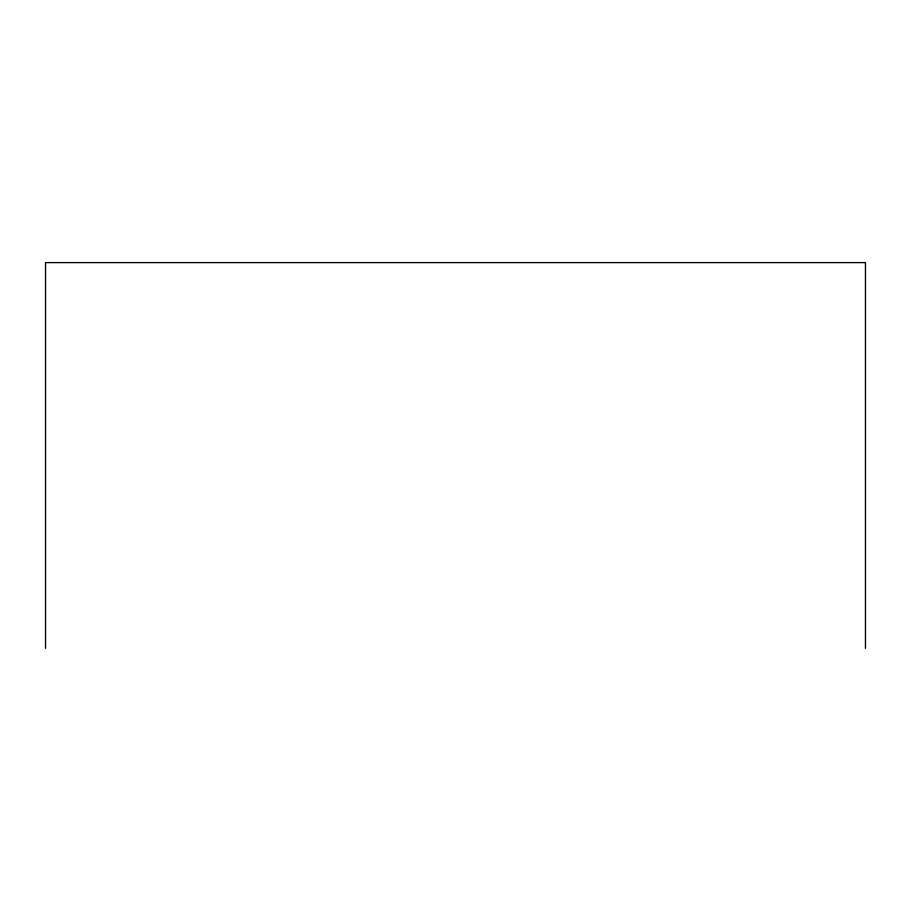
<?xml version="1.0" encoding="UTF-8"?>
<svg xmlns="http://www.w3.org/2000/svg" width="911" height="911" viewBox="0 0 911 911"><rect width="100%" height="100%" fill="white"/><g stroke="black" fill="none" stroke-linecap="round" stroke-linejoin="round"><path stroke-width="1.37" d="M865.45 648.393L865.45 262.607L45.55 262.607L45.55 648.393"/></g></svg>
